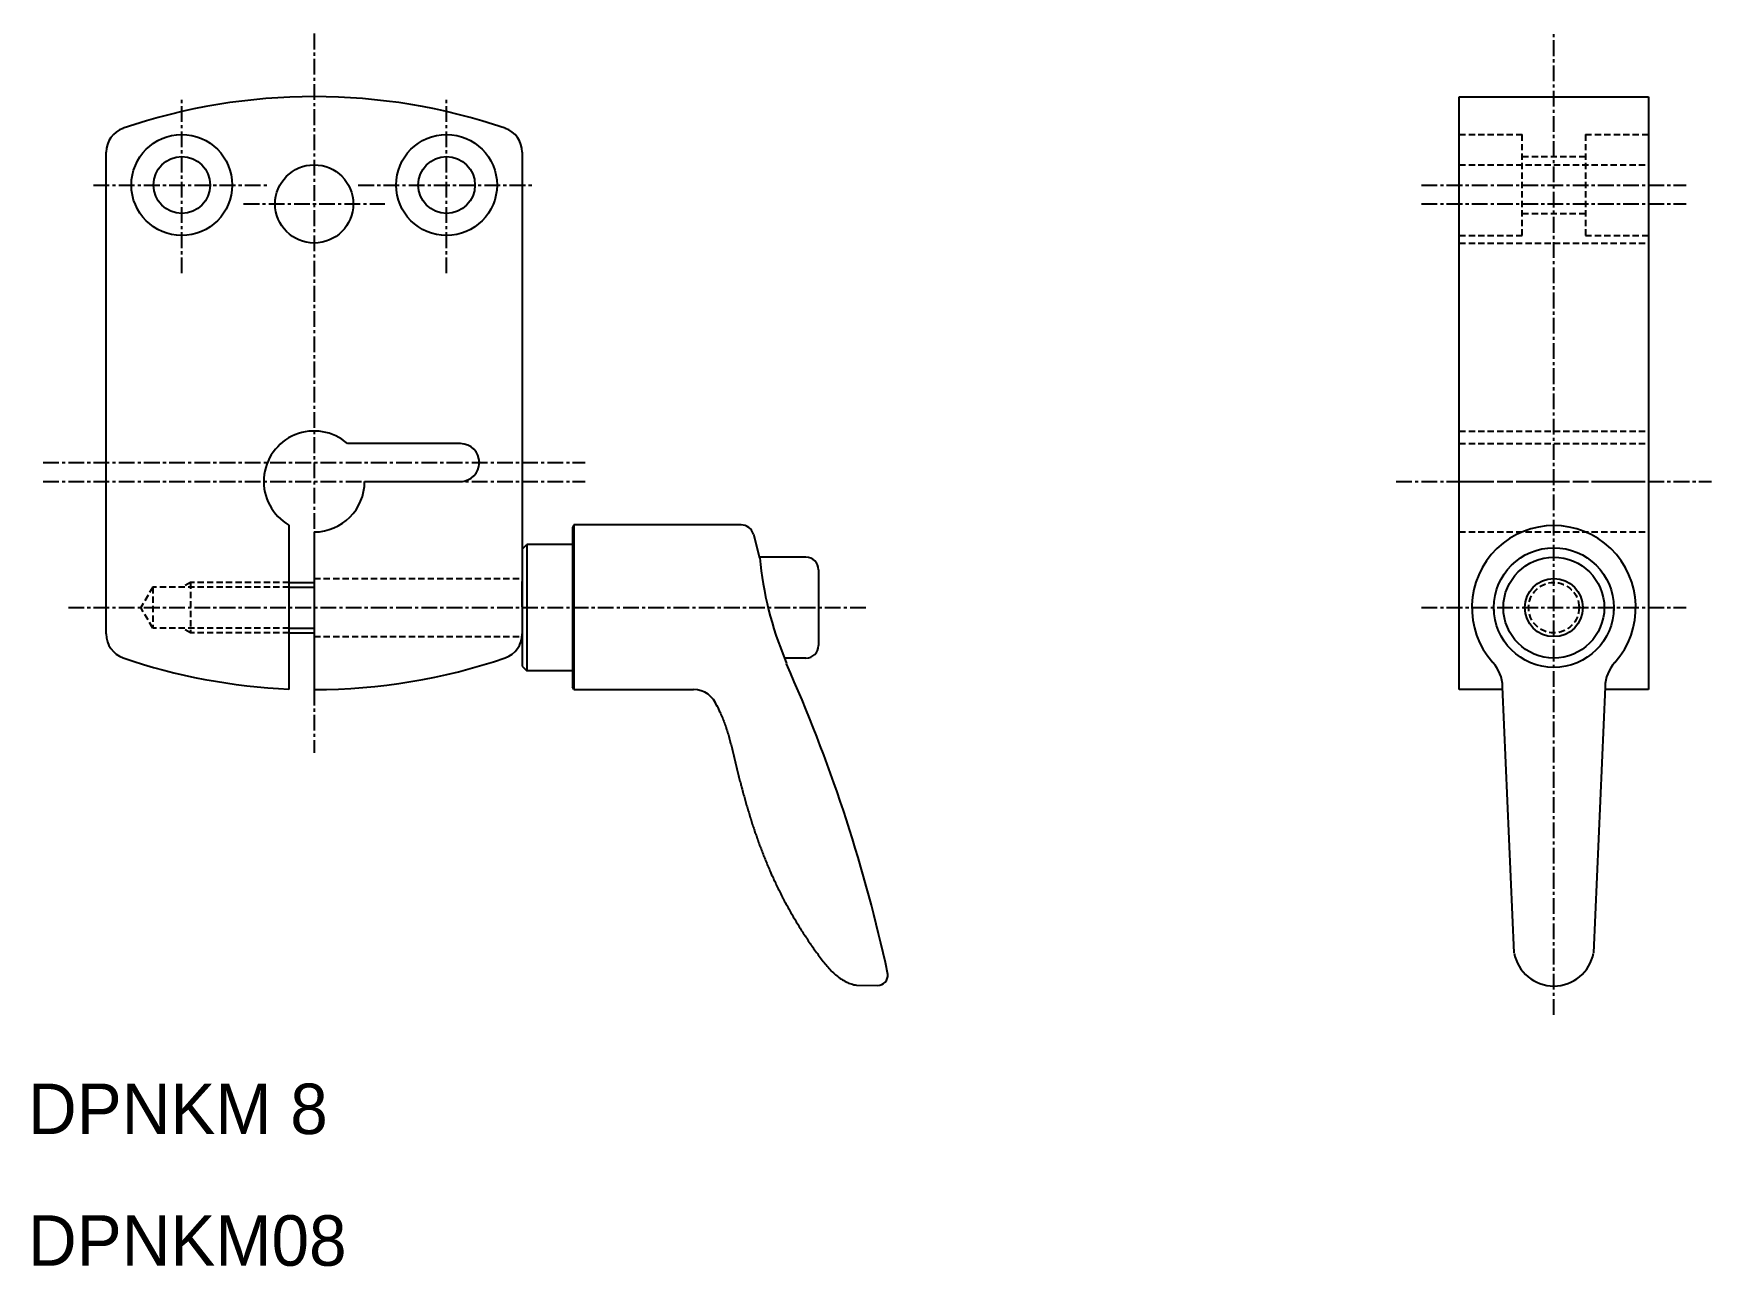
# Model space of a CAD drawing. Extents: x 88 to 221, y 70 to 168.
import ezdxf

# ---------------------------------------------------------------- set-up
doc = ezdxf.new("R2010")
doc.units = 0
doc.linetypes.add('CENTER', pattern=[2, 1.25, -0.25, 0.25, -0.25])
doc.linetypes.add('DASHED', pattern=[0.75, 0.5, -0.25])
doc.layers.get('0').update_dxf_attribs({"linetype": 'CONTINUOUS'})
doc.layers.add('CENTER', color=1, linetype='CENTER')

msp = doc.modelspace()

# ---------------------------------------------------------------- linework, layer by layer
at = {"color": 7, "linetype": 'CONTINUOUS'}
for p, q in [((201.42, 162.62), (216.42, 162.62)), ((201.42, 115.62), (201.42, 162.62)), ((216.42, 162.62), (216.42, 115.62)), ((94.1, 120.03), (94.1, 158.22)), ((127.1, 158.22), (127.1, 120.03)), ((114.6, 132.12), (122.31, 132.13)), ((108.6, 128.66), (108.6, 115.64)), ((110.6, 128.12), (110.6, 115.62)), ((131.18, 128.68), (131.1, 128.48)), ((131.1, 128.48), (131.1, 115.83)), ((144.47, 128.68), (131.18, 128.68)), ((131.18, 128.68), (131.18, 115.62)), ((145.43, 127.95), (145.93, 126.07)), ((127.1, 126.76), (127.46, 127.12)), ((127.1, 126.76), (127.1, 117.49)), ((127.46, 127.12), (127.46, 117.12)), ((131.1, 127.12), (127.46, 127.12)), ((149.6, 126.12), (145.91, 126.12)), ((150.6, 125.12), (150.6, 119.12)), ((108.6, 124.12), (110.6, 124.12)), ((204.18, 121.83), (204.17, 122.12)), ((213.67, 122.12), (213.66, 121.83)), ((108.6, 120.12), (110.6, 120.12)), ((127.1, 117.49), (127.46, 117.12)), ((131.1, 117.12), (127.46, 117.12)), ((149.6, 118.12), (147.88, 118.12)), ((147.95, 117.97), (148.05, 117.68)), ((131.18, 115.62), (131.1, 115.83)), ((205.77, 94.75), (204.86, 115.84)), ((212.98, 115.84), (212.07, 94.75)), ((131.18, 115.62), (140.68, 115.62)), ((204.87, 115.62), (201.42, 115.62)), ((216.42, 115.62), (212.98, 115.62))]:
    msp.add_line(p, q, dxfattribs=at)
at = {"color": 3, "linetype": 'DASHED'}
for p, q in [((201.42, 159.62), (206.42, 159.62)), ((206.42, 151.62), (206.42, 159.62)), ((211.42, 159.62), (211.42, 151.62)), ((211.42, 159.62), (216.42, 159.62)), ((201.42, 157.22), (216.42, 157.22)), ((206.42, 157.87), (211.42, 157.87)), ((206.42, 153.37), (211.42, 153.37)), ((201.42, 151.62), (206.42, 151.62)), ((201.42, 151.02), (216.42, 151.02)), ((211.42, 151.62), (216.42, 151.62)), ((201.42, 136.12), (216.42, 136.12)), ((201.42, 135.12), (216.42, 135.12)), ((201.42, 132.12), (216.42, 132.12)), ((201.42, 128.12), (216.42, 128.12)), ((100.8, 124.12), (100.14, 123.75)), ((100.8, 124.12), (100.8, 120.12)), ((108.6, 124.12), (100.8, 124.12)), ((110.6, 124.42), (127.1, 124.42)), ((97.8, 123.75), (96.85, 122.12)), ((97.8, 123.75), (97.8, 120.5)), ((108.6, 123.75), (97.8, 123.75)), ((97.8, 120.5), (96.85, 122.12)), ((108.6, 120.5), (97.8, 120.5)), ((100.8, 120.12), (100.14, 120.5)), ((108.6, 120.12), (100.8, 120.12)), ((110.6, 119.82), (127.09, 119.82))]:
    msp.add_line(p, q, dxfattribs=at)
for p, q in [((122.2, 135.12), (113.24, 135.12)), ((156.1, 93.04), (155.91, 93.99)), ((153.61, 92.2), (155.3, 92.17))]:
    msp.add_line(p, q)
at = {"color": 4, "linetype": 'CONTINUOUS'}
for p, q in [((127.1, 125.82), (127.1, 124.18)), ((127.1, 125.82), (127.1, 124.18)), ((127.1, 122.18), (127.1, 124.18)), ((127.1, 122.18), (127.1, 124.18)), ((127.1, 122.18), (127.1, 120.18)), ((127.1, 122.18), (127.1, 120.18))]:
    msp.add_line(p, q, dxfattribs=at)
at = {"color": 3, "linetype": 'CONTINUOUS'}
for p, q in [((108.6, 123.75), (110.6, 123.75)), ((108.6, 120.5), (110.6, 120.5))]:
    msp.add_line(p, q, dxfattribs=at)
at = {"color": 7}
msp.add_polyline3d([(142.53, 114.37, 0), (142.58, 114.26, 0), (142.63, 114.16, 0), (142.68, 114.06, 0), (142.72, 113.95, 0), (142.77, 113.85, 0), (142.82, 113.75, 0), (142.86, 113.64, 0), (142.91, 113.54, 0), (142.95, 113.44, 0), (143, 113.33, 0), (143.04, 113.23, 0), (143.08, 113.12, 0), (143.12, 113.01, 0), (143.16, 112.91, 0), (143.2, 112.8, 0), (143.24, 112.69, 0), (143.28, 112.58, 0), (143.31, 112.47, 0), (143.35, 112.36, 0), (143.38, 112.25, 0), (143.42, 112.14, 0), (143.45, 112.03, 0), (143.48, 111.92, 0), (143.51, 111.81, 0), (143.54, 111.7, 0), (143.57, 111.59, 0), (143.6, 111.48, 0), (143.63, 111.36, 0), (143.66, 111.25, 0), (143.69, 111.14, 0), (143.72, 111.03, 0), (143.74, 110.92, 0), (143.77, 110.8, 0), (143.8, 110.69, 0), (143.82, 110.58, 0), (143.85, 110.47, 0), (143.88, 110.36, 0), (143.9, 110.24, 0), (143.93, 110.13, 0), (143.96, 110.02, 0), (143.98, 109.91, 0), (144.01, 109.8, 0), (144.04, 109.69, 0), (144.06, 109.57, 0), (144.09, 109.46, 0), (144.12, 109.35, 0), (144.15, 109.24, 0), (144.17, 109.13, 0), (144.2, 109.02, 0), (144.23, 108.91, 0), (144.26, 108.8, 0), (144.28, 108.69, 0), (144.31, 108.58, 0), (144.34, 108.48, 0), (144.37, 108.37, 0), (144.4, 108.26, 0), (144.43, 108.15, 0), (144.45, 108.04, 0), (144.48, 107.93, 0), (144.51, 107.82, 0), (144.54, 107.72, 0), (144.57, 107.61, 0), (144.6, 107.5, 0), (144.63, 107.39, 0), (144.66, 107.29, 0), (144.69, 107.18, 0), (144.72, 107.07, 0), (144.75, 106.96, 0), (144.78, 106.86, 0), (144.81, 106.75, 0), (144.84, 106.64, 0), (144.87, 106.54, 0), (144.9, 106.43, 0), (144.93, 106.33, 0), (144.96, 106.22, 0), (144.99, 106.11, 0), (145.03, 106.01, 0), (145.06, 105.9, 0), (145.09, 105.8, 0), (145.12, 105.69, 0), (145.15, 105.59, 0), (145.19, 105.48, 0), (145.22, 105.38, 0), (145.25, 105.27, 0), (145.29, 105.17, 0), (145.32, 105.06, 0), (145.35, 104.96, 0), (145.39, 104.86, 0), (145.42, 104.75, 0), (145.46, 104.65, 0), (145.49, 104.54, 0), (145.53, 104.44, 0), (145.56, 104.33, 0), (145.6, 104.23, 0), (145.63, 104.13, 0), (145.67, 104.02, 0), (145.7, 103.92, 0), (145.74, 103.82, 0), (145.78, 103.71, 0), (145.81, 103.61, 0), (145.85, 103.51, 0), (145.89, 103.4, 0), (145.93, 103.3, 0), (145.96, 103.2, 0), (146, 103.1, 0), (146.04, 102.99, 0), (146.08, 102.89, 0), (146.12, 102.79, 0), (146.16, 102.69, 0), (146.2, 102.58, 0), (146.24, 102.48, 0), (146.28, 102.38, 0), (146.32, 102.28, 0), (146.36, 102.17, 0), (146.4, 102.07, 0), (146.44, 101.97, 0), (146.49, 101.87, 0), (146.53, 101.77, 0), (146.57, 101.67, 0), (146.61, 101.56, 0), (146.66, 101.46, 0), (146.7, 101.36, 0), (146.75, 101.26, 0), (146.79, 101.16, 0), (146.83, 101.06, 0), (146.88, 100.95, 0), (146.93, 100.85, 0), (146.97, 100.75, 0), (147.02, 100.65, 0), (147.06, 100.55, 0), (147.11, 100.45, 0), (147.16, 100.35, 0), (147.21, 100.25, 0), (147.25, 100.14, 0), (147.3, 100.04, 0), (147.35, 99.94, 0), (147.4, 99.84, 0), (147.45, 99.74, 0), (147.5, 99.64, 0), (147.55, 99.54, 0), (147.6, 99.44, 0), (147.65, 99.34, 0), (147.7, 99.24, 0), (147.75, 99.13, 0), (147.81, 99.03, 0), (147.86, 98.93, 0), (147.91, 98.83, 0), (147.97, 98.73, 0), (148.02, 98.63, 0), (148.08, 98.53, 0), (148.13, 98.43, 0), (148.19, 98.33, 0), (148.24, 98.23, 0), (148.3, 98.13, 0), (148.36, 98.03, 0), (148.41, 97.93, 0), (148.47, 97.82, 0), (148.53, 97.72, 0), (148.59, 97.62, 0), (148.65, 97.52, 0), (148.71, 97.42, 0), (148.77, 97.32, 0), (148.83, 97.22, 0), (148.89, 97.12, 0), (148.95, 97.02, 0), (149.01, 96.92, 0), (149.07, 96.82, 0), (149.14, 96.71, 0), (149.2, 96.61, 0), (149.26, 96.51, 0), (149.33, 96.41, 0), (149.39, 96.31, 0), (149.46, 96.21, 0), (149.53, 96.11, 0), (149.59, 96.01, 0), (149.66, 95.91, 0), (149.73, 95.8, 0), (149.79, 95.7, 0), (149.86, 95.6, 0), (149.93, 95.5, 0), (150, 95.4, 0), (150.07, 95.3, 0), (150.14, 95.2, 0), (150.21, 95.09, 0), (150.29, 94.99, 0), (150.36, 94.89, 0), (150.43, 94.79, 0), (150.51, 94.69, 0), (150.58, 94.59, 0), (150.65, 94.48, 0), (150.73, 94.38, 0), (150.81, 94.28, 0), (150.88, 94.18, 0), (150.96, 94.08, 0), (151.04, 93.99, 0), (151.12, 93.89, 0), (151.2, 93.8, 0), (151.28, 93.7, 0), (151.36, 93.61, 0), (151.44, 93.52, 0), (151.52, 93.43, 0), (151.61, 93.34, 0), (151.69, 93.26, 0), (151.78, 93.17, 0), (151.87, 93.09, 0), (151.95, 93.02, 0), (152.04, 92.94, 0), (152.13, 92.87, 0), (152.22, 92.8, 0), (152.31, 92.73, 0), (152.41, 92.67, 0), (152.5, 92.61, 0), (152.6, 92.55, 0), (152.69, 92.5, 0), (152.79, 92.45, 0), (152.89, 92.4, 0), (152.99, 92.36, 0), (153.09, 92.32, 0), (153.19, 92.29, 0), (153.3, 92.26, 0), (153.4, 92.23, 0), (153.51, 92.21, 0), (153.61, 92.2, 0)], dxfattribs=at)
at = {"color": 7, "linetype": 'CONTINUOUS'}
for centre, radius in [((100.1, 155.62), 4), ((121.1, 155.62), 4), ((100.1, 155.62), 2.25), ((110.6, 154.12), 3.1), ((121.1, 155.62), 2.25), ((208.92, 122.12), 4.75), ((208.92, 122.12), 4), ((208.92, 122.12), 2.3)]:
    msp.add_circle(centre, radius, dxfattribs=at)
at = {"color": 3, "linetype": 'DASHED'}
msp.add_circle((208.92, 122.12), 2, dxfattribs=at)
at = {"color": 7, "linetype": 'CONTINUOUS'}
for centre, radius, start, end in [((110.6, 115.75), 46.88, 71.1483, 108.8517), ((96.1, 158.22), 2, 108.8517, 180), ((125.1, 158.22), 2, 0, 71.1483), ((122.2, 133.62), 1.5, 270, 90), ((144.47, 127.68), 1, 15.7247, 90), ((208.92, 122.12), 6.5, 317.9916, 222.0084), ((173.35, 128.61), 27.53, 185.2907, 202.7322), ((149.6, 125.12), 1, 0, 90), ((96.1, 120.03), 2, 180, 251.1483), ((125.1, 120.03), 2, 288.8517, 0), ((125.1, 120.03), 2, 288.8517, 0), ((149.6, 119.12), 1, 270, 0), ((110.6, 162.5), 46.88, 251.1483, 267.5546), ((110.6, 162.5), 46.88, 270, 288.8517), ((34.37, 66.83), 124.53, 12.5971, 24.0951), ((201.86, 115.77), 3, 1.4485, 42.0084), ((215.98, 115.77), 3, 137.9916, 178.5515), ((140.68, 113.62), 2, 19.379, 90), ((208.92, 95.32), 3.2, 190.4216, 349.5784)]:
    msp.add_arc(centre, radius, start, end, dxfattribs=at)
for centre, radius, start, end in [((110.6, 132.12), 4, 48.5904, 240), ((110.6, 132.12), 4, 270, 0), ((155.28, 92.99), 0.82, 271.6946, 3.565)]:
    msp.add_arc(centre, radius, start, end)
at = {"layer": 'CENTER', "color": 1, "linetype": 'CENTER'}
for p, q in [((110.6, 167.62), (110.6, 110.62)), ((208.92, 89.84), (208.92, 167.62)), ((100.1, 148.62), (100.1, 162.62)), ((121.1, 148.62), (121.1, 162.62)), ((93.1, 155.62), (107.1, 155.62)), ((114.1, 155.62), (128.1, 155.62)), ((198.42, 155.62), (219.42, 155.62)), ((105, 154.12), (116.2, 154.12)), ((198.42, 154.12), (219.42, 154.12)), ((89.1, 133.62), (132.1, 133.62)), ((89.1, 132.12), (132.1, 132.12)), ((196.42, 132.12), (221.42, 132.12)), ((91.1, 122.12), (154.4, 122.12)), ((198.42, 122.12), (219.42, 122.12))]:
    msp.add_line(p, q, dxfattribs=at)

# ---------------------------------------------------------------- texts
at = {"color": 7, "linetype": 'CONTINUOUS'}
for s, p in [('DPNKM 8', (87.9, 80.39)), ('DPNKM08', (87.9, 69.95))]:
    msp.add_text(s, height=4, dxfattribs=at).set_placement(p)

doc.saveas('drawing.dxf')
